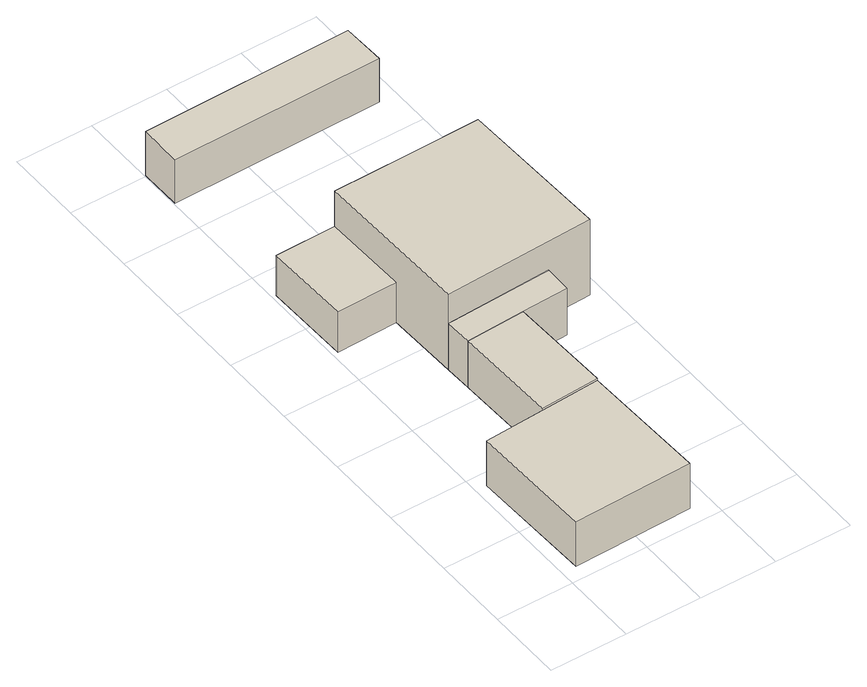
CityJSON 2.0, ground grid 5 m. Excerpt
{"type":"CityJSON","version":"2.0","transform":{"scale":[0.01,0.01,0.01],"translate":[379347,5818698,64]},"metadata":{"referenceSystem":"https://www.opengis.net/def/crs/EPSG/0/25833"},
"CityObjects":{
"building1":{"type":"Building","attributes":{"Gemeindeschluessel":"11000004","function":"31001_3081"},"address":[{"country":"Germany","locality":"Berlin","thoroughfareNumber":"141","thoroughfareName":"Heerstraße"}],"children":["building1-1","building1-2","building1-3","building1-4","building1-5"]},
"building1-1":{"type":"BuildingPart","attributes":{"BezugspunktDach":"2200","measuredHeight":8.18,"storeysAboveGround":1},"parents":["building1"],"geometry":[{"type":"MultiSurface","lod":"1","boundaries":[[[0,1,2,3,4]],[[5,6,7,8,9]],[[5,9,4,3]],[[6,5,3,2]],[[7,6,2,1]],[[8,7,1,0],[10,11,12,8]],[[13,14,15,9,8,0,4]],[[10,8,12,11]],[[9,15,14,13]]]}]},
"building1-2":{"type":"BuildingPart","attributes":{"BezugspunktDach":"2200","measuredHeight":3.32,"storeysAboveGround":1},"parents":["building1"],"geometry":[{"type":"MultiSurface","lod":"1","boundaries":[[[16,17,18,19]],[[20,21,22,23]],[[23,19,24,25,20]],[[21,20,18,17]],[[22,21,17,16]],[[23,22,16,19]],[[20,25,24,18]]]}]},
"building1-3":{"type":"BuildingPart","attributes":{"BezugspunktDach":"2200","measuredHeight":3.45,"storeysAboveGround":1},"parents":["building1"],"geometry":[{"type":"MultiSurface","lod":"1","boundaries":[[[26,27,28,29]],[[30,20,25,31]],[[20,30,28,27]],[[24,18,27,26]],[[31,25,26,29]],[[30,31,29,28]],[[25,20,18,24]]]}]},
"building1-4":{"type":"BuildingPart","attributes":{"BezugspunktDach":"2200","measuredHeight":3.45,"storeysAboveGround":1},"parents":["building1"],"geometry":[{"type":"MultiSurface","lod":"1","boundaries":[[[29,32,11,10]],[[12,33,31,8]],[[33,12,11,32]],[[33,32,28,30]],[[8,31,29,10]],[[12,8,10,11]],[[30,28,29,31,34]]]}]},
"building1-5":{"type":"BuildingPart","attributes":{"BezugspunktDach":"2200","measuredHeight":2.98,"storeysAboveGround":1},"parents":["building1"],"geometry":[{"type":"Solid","lod":"1","boundaries":[[[[35,14,13,36]],[[9,15,37,38]],[[9,38,36,13]],[[37,15,14,35]],[[38,37,35,36]],[[15,9,13,14]]]]}]},
"building2":{"type":"Building","attributes":{"Gemeindeschluessel":"11000004","BezugspunktDach":"2200","function":"31001_3080","measuredHeight":3.23,"storeysAboveGround":1},"address":[{"country":"Germany","locality":"Berlin","thoroughfareNumber":"141 (1)","thoroughfareName":"Heerstraße"}],"geometry":[{"type":"Solid","lod":"1","boundaries":[[[[39,40,41,42]],[[43,44,45,46]],[[43,46,42,41]],[[44,43,41,40]],[[45,44,40,39]],[[46,45,39,42]]]]}]}
},
"vertices":[
[444,1783,560],[1419,1825,560],[1389,2831,560],[904,2824,560],[420,2817,560],[904,2824,2],[1389,2831,2],[1419,1825,2],[444,1783,2],[420,2817,2],[444,1783,347],[1134,1813,347],[1134,1813,2],[420,2817,300],[433,2257,300],[433,2257,2],
[94,97,333],[869,118,333],[846,953,333],[73,909,333],[846,953,2],[869,118,2],[94,97,2],[73,909,2],[464,931,333],[464,931,2],
[464,931,347],[846,953,347],[828,1623,347],[448,1605,347],[828,1623,2],[448,1605,2],
[1131,1637,347],[1131,1637,2],[822,1623,2],
[35,2246,300],[26,2811,300],[35,2246,2],[26,2811,2],
[8,3732,325],[1382,3747,325],[1375,4030,325],[6,4009,325],[1375,4030,2],[1382,3747,2],[8,3732,2],[6,4009,2]
]}
